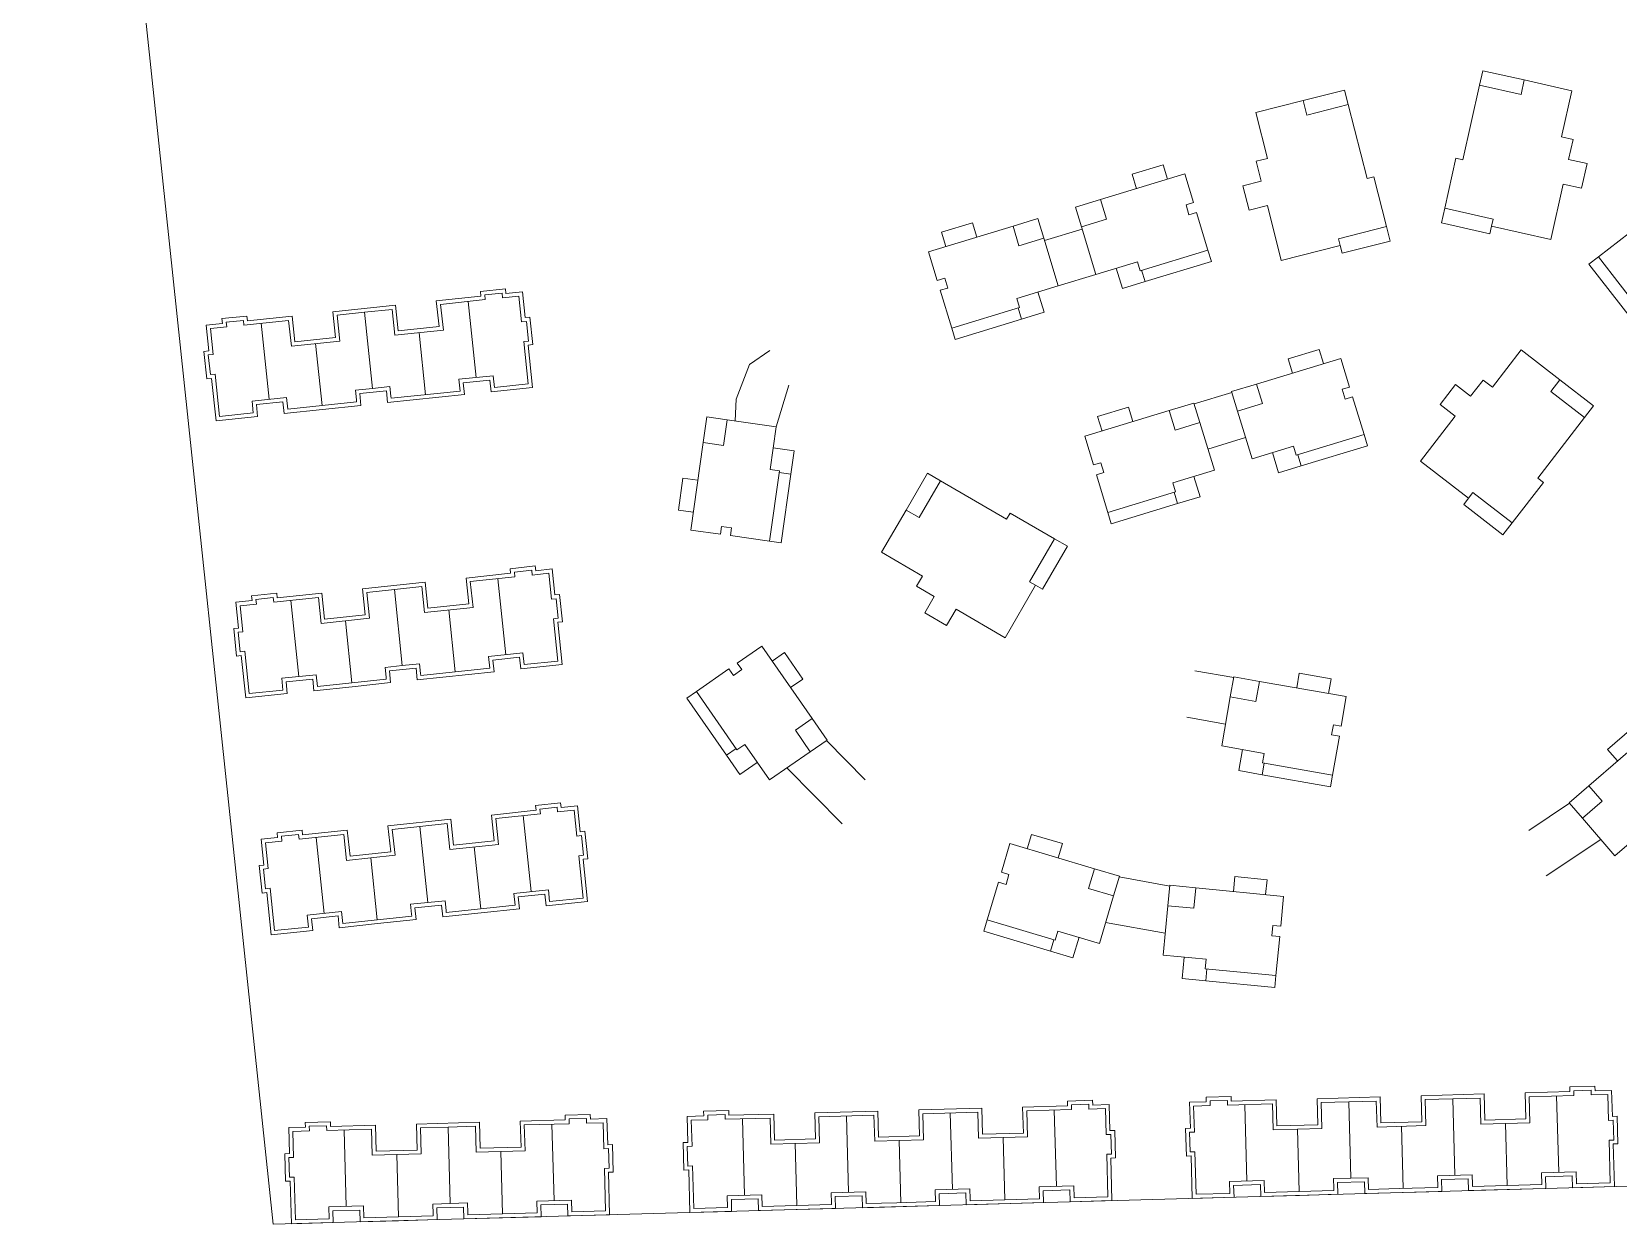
# Model space of a CAD drawing. Extents: x 195225 to 258225, y 4041 to 48538.
# Drawn here: x 204469 to 206483, y 7054 to 8567 of the extents above; entities that cross this region are included whole.
import ezdxf

# ---------------------------------------------------------------- set-up
doc = ezdxf.new("R2010")
doc.units = 0
doc.header["$LTSCALE"] = 1000
doc.header["$MEASUREMENT"] = 0
doc.layers.add('140', color=2, linetype='Continuous', lineweight=5)

msp = doc.modelspace()

# ---------------------------------------------------------------- linework, layer by layer
at = {"layer": '140', "color": 7}
for p, q in [((204468.8, 9947.7), (204775.4, 7053.5)), ((206306.8, 8498.8), (206310.9, 8517.3)), ((206310.9, 8517.3), (206363.6, 8505.5)), ((206359.5, 8487), (206363.6, 8505.5)), ((206363.6, 8505.5), (206424.1, 8491.9)), ((206135.4, 8492.7), (206083, 8479.4)), ((206140.1, 8474.3), (206135.4, 8492.7)), ((206285.6, 8404.1), (206306.8, 8498.8)), ((206306.8, 8498.8), (206359.5, 8487)), ((206424.1, 8491.9), (206411, 8433.4)), ((206083, 8479.4), (206023, 8464.2)), ((206023, 8464.2), (206037.7, 8406)), ((206087.7, 8461), (206083, 8479.4)), ((206140.1, 8474.3), (206087.7, 8461)), ((206164, 8380.3), (206140.1, 8474.3)), ((206411, 8433.4), (206425.6, 8430.1)), ((206425.6, 8430.1), (206419.9, 8404.8)), ((206037.7, 8406), (206023.2, 8402.3)), ((206023.2, 8402.3), (206029.6, 8377.1)), ((206262.6, 8342.7), (206276.8, 8406.1)), ((206276.8, 8406.1), (206285.6, 8404.1)), ((206419.9, 8404.8), (206443.4, 8399.5)), ((206443.4, 8399.5), (206436.4, 8368.3)), ((205932.7, 8386.3), (205825.6, 8353.7)), ((205866, 8385.8), (205905.2, 8397.7)), ((205871.5, 8367.6), (205866, 8385.8)), ((205905.2, 8397.7), (205910.7, 8379.6)), ((205943.8, 8349.9), (205932.7, 8386.3)), ((206172.7, 8382.5), (206164, 8380.3)), ((206188.7, 8319.5), (206172.7, 8382.5)), ((206029.6, 8377.1), (206006.3, 8371.2)), ((206006.3, 8371.2), (206014.2, 8340.2)), ((206412.9, 8373.5), (206397.2, 8303.3)), ((206436.4, 8368.3), (206412.9, 8373.5)), ((205825.6, 8353.7), (205794, 8344.1)), ((205794, 8344.1), (205801.6, 8319.2)), ((205825.6, 8353.7), (205833.1, 8328.8)), ((205934.2, 8347), (205943.8, 8349.9)), ((205938, 8334.5), (205934.2, 8347)), ((206014.2, 8340.2), (206037.5, 8346.1)), ((206037.5, 8346.1), (206055.2, 8276.3)), ((206262.6, 8342.7), (206258.4, 8324.1)), ((206324, 8328.9), (206262.6, 8342.7)), ((205607.4, 8287.4), (205714.6, 8320)), ((205663.1, 8324.2), (205623.9, 8312.3)), ((205668.7, 8306), (205663.1, 8324.2)), ((205714.6, 8320), (205746.2, 8329.6)), ((205714.6, 8320), (205722.1, 8295.1)), ((205746.2, 8329.6), (205753.7, 8304.7)), ((205833.1, 8328.8), (205801.6, 8319.2)), ((205801.6, 8319.2), (205819.9, 8258.9)), ((205947.6, 8337.5), (205938, 8334.5)), ((205962.1, 8289.6), (205947.6, 8337.5)), ((206127.6, 8304), (206188.7, 8319.5)), ((206188.7, 8319.5), (206193.4, 8301.1)), ((206258.4, 8324.1), (206319.9, 8310.3)), ((206319.9, 8310.3), (206322.1, 8320.1)), ((206322.1, 8320.1), (206324, 8328.9)), ((206397.2, 8303.3), (206322.1, 8320.1)), ((205623.9, 8312.3), (205629.4, 8294.1)), ((205722.1, 8295.1), (205753.7, 8304.7)), ((205753.7, 8304.7), (205772, 8244.4)), ((205754.6, 8301.8), (205802.4, 8316.4)), ((206129.8, 8295.3), (206127.6, 8304)), ((206193.4, 8301.1), (206132.3, 8285.6)), ((206457.7, 8281.1), (206497.3, 8311.7)), ((205618.5, 8251), (205607.4, 8287.4)), ((205876, 8263.4), (205962.1, 8289.6)), ((205966.5, 8275.3), (205962.1, 8289.6)), ((206055.2, 8276.3), (206129.8, 8295.3)), ((206132.3, 8285.6), (206129.8, 8295.3)), ((206445.8, 8272), (206457.7, 8281.1)), ((206512.7, 8209.9), (206457.7, 8281.1)), ((205772, 8244.4), (205819.9, 8258.9)), ((205819.9, 8258.9), (205872.5, 8274.9)), ((205845.7, 8266.8), (205853.6, 8241)), ((205872.5, 8274.9), (205876, 8263.4)), ((205882.3, 8249.7), (205877.9, 8264)), ((205882.3, 8249.7), (205966.5, 8275.3)), ((206499.6, 8202.3), (206445.8, 8272)), ((205038.5, 8237.2), (205070.3, 8240.6)), ((205070.3, 8240.6), (205070.9, 8234.6)), ((205628, 8254), (205618.5, 8251)), ((205622.2, 8238.6), (205631.8, 8241.5)), ((205636.8, 8190.8), (205622.2, 8238.6)), ((205631.8, 8241.5), (205628, 8254)), ((205772, 8244.4), (205719.4, 8228.4)), ((205853.6, 8241), (205882.3, 8249.7)), ((204851.2, 8211.5), (204930.7, 8219.8)), ((204930.7, 8219.8), (204934.2, 8187)), ((204982.4, 8225.3), (205039.1, 8231.3)), ((204985.9, 8192.5), (204982.4, 8225.3)), ((205044.6, 8226.8), (204987.9, 8220.8)), ((204987.9, 8220.8), (204991.4, 8188)), ((205032.9, 8128), (205022.7, 8224.5)), ((205039.1, 8231.3), (205038.5, 8237.2)), ((205065.9, 8235.1), (205044, 8232.8)), ((205044, 8232.8), (205044.6, 8226.8)), ((205066.5, 8229.1), (205065.9, 8235.1)), ((205087.4, 8231.3), (205066.5, 8229.1)), ((205070.9, 8234.6), (205091.8, 8236.8)), ((205090.8, 8198.5), (205087.4, 8231.3)), ((205091.8, 8236.8), (205095.3, 8204)), ((205719.4, 8228.4), (205722.9, 8216.9)), ((205746.2, 8236.6), (205754, 8210.7)), ((204710.3, 8202.7), (204742.1, 8206)), ((204710.9, 8196.7), (204710.3, 8202.7)), ((204715.8, 8198.2), (204737.7, 8200.5)), ((204716.4, 8192.3), (204715.8, 8198.2)), ((204737.7, 8200.5), (204738.3, 8194.6)), ((204738.3, 8194.6), (204795, 8200.5)), ((204742.1, 8206), (204742.8, 8200.1)), ((204742.8, 8200.1), (204799.5, 8206)), ((204795, 8200.5), (204798.5, 8167.7)), ((204799.5, 8206), (204802.9, 8173.2)), ((204854.6, 8178.6), (204851.2, 8211.5)), ((204856.7, 8207), (204891.5, 8210.7)), ((204860.1, 8174.2), (204856.7, 8207)), ((204926.3, 8214.3), (204891.5, 8210.7)), ((204901.6, 8114.2), (204891.5, 8210.7)), ((204901.6, 8114.2), (204891.5, 8210.7)), ((204901.6, 8114.2), (204891.5, 8210.7)), ((204901.6, 8114.2), (204891.5, 8210.7)), ((204929.7, 8181.5), (204926.3, 8214.3)), ((205096.8, 8199.1), (205090.8, 8198.5)), ((205095.3, 8204), (205101.3, 8204.6)), ((205099.4, 8174.3), (205096.8, 8199.1)), ((205101.3, 8204.6), (205104.9, 8169.8)), ((205722.9, 8216.9), (205636.8, 8190.8)), ((205725.3, 8202), (205641.1, 8176.4)), ((205725.3, 8202), (205721, 8216.4)), ((205754, 8210.7), (205725.3, 8202)), ((204690.1, 8194.5), (204710.9, 8196.7)), ((204693.5, 8161.7), (204690.1, 8194.5)), ((204695.6, 8190.1), (204716.4, 8192.3)), ((204699, 8157.2), (204695.6, 8190.1)), ((204770.4, 8100.4), (204760.2, 8196.9)), ((204802.9, 8173.2), (204854.6, 8178.6)), ((204991.4, 8188), (204929.7, 8181.5)), ((204934.2, 8187), (204985.9, 8192.5)), ((204960.6, 8184.8), (204968.8, 8106.2)), ((204960.6, 8184.8), (204968.8, 8106.2)), ((205641.1, 8176.4), (205636.8, 8190.8)), ((204687.5, 8161.1), (204693.5, 8161.7)), ((204691.2, 8126.2), (204687.5, 8161.1)), ((204693, 8156.6), (204699, 8157.2)), ((204798.5, 8167.7), (204860.1, 8174.2)), ((204829.3, 8171), (204837.6, 8092.4)), ((204829.3, 8171), (204837.6, 8092.4)), ((205093.5, 8173.6), (205099.4, 8174.3)), ((205099.1, 8119.9), (205093.5, 8173.6)), ((205104.9, 8169.8), (205099, 8169.2)), ((205099, 8169.2), (205104.6, 8115.5)), ((205405.9, 8162.4), (205380.1, 8144.4)), ((206064.1, 8151.8), (206103.3, 8163.7)), ((206103.3, 8163.7), (206108.9, 8145.6)), ((206359.9, 8163.1), (206323.2, 8115.6)), ((206408.9, 8125.2), (206359.9, 8163.1)), ((204695.7, 8131.7), (204693, 8156.6)), ((205380.1, 8144.4), (205363.2, 8100.7)), ((206130.9, 8152.2), (206023.7, 8119.7)), ((206069.6, 8133.6), (206064.1, 8151.8)), ((206141.9, 8115.9), (206130.9, 8152.2)), ((204697.2, 8126.9), (204691.2, 8126.2)), ((204701.6, 8132.4), (204695.7, 8131.7)), ((204702.8, 8073.2), (204697.2, 8126.9)), ((204707.3, 8078.7), (204701.6, 8132.4)), ((205011, 8125.7), (205054.8, 8130.3)), ((205012.6, 8110.8), (205011, 8125.7)), ((205050.3, 8124.8), (205016.5, 8121.3)), ((205016.5, 8121.3), (205018.1, 8106.4)), ((205051.9, 8109.9), (205050.3, 8124.8)), ((205054.8, 8130.3), (205056.4, 8115.4)), ((205056.4, 8115.4), (205099.1, 8119.9)), ((205430.2, 8118.2), (205413.9, 8065.6)), ((206023.7, 8119.7), (205992.1, 8110.1)), ((206023.7, 8119.7), (206031.3, 8094.8)), ((206276.4, 8118.9), (206256.9, 8093.6)), ((206295.4, 8104.2), (206276.4, 8118.9)), ((206311.3, 8124.8), (206295.4, 8104.2)), ((206323.2, 8115.6), (206311.3, 8124.8)), ((206397.3, 8110.2), (206408.9, 8125.2)), ((206451.7, 8092.2), (206408.9, 8125.2)), ((204792.2, 8102.7), (204748.5, 8098.1)), ((204748.5, 8098.1), (204750, 8083.2)), ((204787.8, 8097.2), (204754, 8093.6)), ((204789.4, 8082.3), (204787.8, 8097.2)), ((204793.8, 8087.8), (204792.2, 8102.7)), ((204881.3, 8097), (204793.8, 8087.8)), ((204901.6, 8114.2), (204879.7, 8111.9)), ((204879.7, 8111.9), (204881.1, 8099.5)), ((204881.1, 8099.5), (204881.3, 8097)), ((204919.1, 8111), (204885.2, 8107.5)), ((204885.2, 8107.5), (204886.8, 8092.5)), ((204901.6, 8114.2), (204923.5, 8116.5)), ((204920.6, 8096.1), (204919.1, 8111)), ((205018.1, 8106.4), (204920.6, 8096.1)), ((204923.5, 8116.5), (204924.8, 8104.1)), ((204924.8, 8104.1), (204925.1, 8101.6)), ((204925.1, 8101.6), (205012.6, 8110.8)), ((205104.6, 8115.5), (205051.9, 8109.9)), ((205363.2, 8100.7), (205362, 8072.9)), ((205992.4, 8109.1), (205944.6, 8094.6)), ((205992.1, 8110.1), (205999.7, 8085.2)), ((206132.3, 8113), (206141.9, 8115.9)), ((206136.1, 8100.5), (206132.3, 8113)), ((206145.7, 8103.4), (206136.1, 8100.5)), ((206160.2, 8055.6), (206145.7, 8103.4)), ((206440.1, 8077.2), (206397.3, 8110.2)), ((204755.5, 8078.7), (204702.8, 8073.2)), ((204750, 8083.2), (204707.3, 8078.7)), ((204754, 8093.6), (204755.5, 8078.7)), ((204838.1, 8087.4), (204789.4, 8082.3)), ((204886.8, 8092.5), (204838.1, 8087.4)), ((205321.2, 8045.3), (205325.8, 8078)), ((205325.8, 8078), (205351.5, 8074.3)), ((205805.6, 8053.4), (205912.7, 8086)), ((205861.3, 8090.2), (205822, 8078.3)), ((205822, 8078.3), (205827.6, 8060.1)), ((205866.8, 8072), (205861.3, 8090.2)), ((205912.7, 8086), (205944.3, 8095.6)), ((205912.7, 8086), (205920.3, 8061.1)), ((205944.3, 8095.6), (205951.9, 8070.7)), ((206031.3, 8094.8), (205999.7, 8085.2)), ((205999.7, 8085.2), (206018, 8024.9)), ((206275.9, 8078.9), (206231.9, 8021.9)), ((206256.9, 8093.6), (206275.9, 8078.9)), ((206380.8, 8000.4), (206440.1, 8077.2)), ((206440.1, 8077.2), (206451.7, 8092.2)), ((205346.9, 8041.7), (205351.5, 8074.3)), ((205351.5, 8074.3), (205413.9, 8065.6)), ((205413.9, 8065.6), (205406.2, 8011.1)), ((205920.3, 8061.1), (205951.9, 8070.7)), ((205951.9, 8070.7), (205970.2, 8010.4)), ((205305.5, 7934.4), (205321.2, 8045.3)), ((205321.2, 8045.3), (205346.9, 8041.7)), ((205410.1, 8038.8), (205436.9, 8035)), ((205816.6, 8017), (205805.6, 8053.4)), ((206009.9, 8051.7), (205962, 8037.2)), ((206018, 8024.9), (206070.6, 8040.9)), ((206070.6, 8040.9), (206074.1, 8029.4)), ((206074.1, 8029.4), (206160.2, 8055.6)), ((206080.4, 8015.7), (206164.6, 8041.3)), ((206164.6, 8041.3), (206160.2, 8055.6)), ((205436.9, 8035), (205432.7, 8005.3)), ((205826.2, 8019.9), (205816.6, 8017)), ((205830, 8007.5), (205826.2, 8019.9)), ((206043.8, 8032.8), (206051.7, 8007)), ((206080.4, 8015.7), (206076, 8030)), ((206231.9, 8021.9), (206292.8, 7974.8)), ((205295.6, 8000.4), (205289.9, 7959.8)), ((205314.5, 7997.8), (205295.6, 8000.4)), ((205418.1, 8009.4), (205405.5, 7920.3)), ((205406.2, 8011.1), (205418.1, 8009.4)), ((205432.7, 8005.3), (205417.8, 8007.4)), ((205432.7, 8005.3), (205420.4, 7918.2)), ((205606.1, 8006.5), (205579, 7959.8)), ((205622.5, 7996.9), (205595.4, 7950.2)), ((205622.5, 7996.9), (205606.1, 8006.5)), ((205706.4, 7948.2), (205622.5, 7996.9)), ((205820.4, 8004.6), (205830, 8007.5)), ((205834.9, 7956.8), (205820.4, 8004.6)), ((205970.2, 8010.4), (205917.5, 7994.4)), ((205944.3, 8002.5), (205952.2, 7976.7)), ((206051.7, 8007), (206080.4, 8015.7)), ((206387.9, 7994.9), (206380.8, 8000.4)), ((205921, 7982.9), (205834.9, 7956.8)), ((205917.5, 7994.4), (205921, 7982.9)), ((205923.5, 7968), (205919.1, 7982.3)), ((205952.2, 7976.7), (205923.5, 7968)), ((206292.8, 7974.8), (206298.3, 7982)), ((206298.3, 7982), (206348.2, 7943.5)), ((206348.2, 7943.5), (206387.9, 7994.9)), ((205289.9, 7959.8), (205308.7, 7957.2)), ((205579, 7959.8), (205547.8, 7906.2)), ((205595.4, 7950.2), (205579, 7959.8)), ((205710.9, 7956), (205706.4, 7948.2)), ((205767.1, 7923.4), (205710.9, 7956)), ((205839.3, 7942.4), (205834.9, 7956.8)), ((205923.5, 7968), (205839.3, 7942.4)), ((206286.7, 7966.9), (206292.8, 7974.8)), ((206336.5, 7928.4), (206286.7, 7966.9)), ((205344.5, 7939), (205343.1, 7929.1)), ((205357.4, 7937.2), (205344.5, 7939)), ((205356, 7927.3), (205357.4, 7937.2)), ((206348.2, 7943.5), (206336.5, 7928.4)), ((205343.1, 7929.1), (205305.5, 7934.4)), ((205405.5, 7920.3), (205356, 7927.3)), ((205420.4, 7918.2), (205405.5, 7920.3)), ((205735.5, 7868.9), (205767.1, 7923.4)), ((205767.1, 7923.4), (205783.6, 7913.9)), ((205547.8, 7906.2), (205599.7, 7876)), ((205783.6, 7913.9), (205751.9, 7859.4)), ((205020.2, 7873.5), (205076.8, 7879.5)), ((205076.2, 7885.4), (205108, 7888.8)), ((205076.8, 7879.5), (205076.2, 7885.4)), ((205103.6, 7883.3), (205081.7, 7881)), ((205081.7, 7881), (205082.3, 7875)), ((205104.2, 7877.3), (205103.6, 7883.3)), ((205125.1, 7879.5), (205104.2, 7877.3)), ((205108, 7888.8), (205108.7, 7882.8)), ((205108.7, 7882.8), (205129.5, 7885)), ((205128.6, 7846.7), (205125.1, 7879.5)), ((205129.5, 7885), (205133, 7852.2)), ((205599.7, 7876), (205592.2, 7863.1)), ((204888.9, 7859.7), (204968.4, 7868.1)), ((204892.3, 7826.9), (204888.9, 7859.7)), ((204894.4, 7855.2), (204929.2, 7858.9)), ((204897.8, 7822.4), (204894.4, 7855.2)), ((204964, 7862.6), (204929.2, 7858.9)), ((204939.3, 7762.4), (204929.2, 7858.9)), ((204939.3, 7762.4), (204929.2, 7858.9)), ((204939.3, 7762.4), (204929.2, 7858.9)), ((204939.3, 7762.4), (204929.2, 7858.9)), ((204967.4, 7829.7), (204964, 7862.6)), ((204968.4, 7868.1), (204971.9, 7835.2)), ((205023.6, 7840.7), (205020.2, 7873.5)), ((205082.3, 7875), (205025.6, 7869)), ((205025.6, 7869), (205029.1, 7836.2)), ((205070.6, 7776.2), (205060.5, 7872.7)), ((205592.2, 7863.1), (205614.7, 7850)), ((205704.6, 7797.8), (205743.3, 7864.4)), ((205743.3, 7864.4), (205735.5, 7868.9)), ((205751.9, 7859.4), (205743.3, 7864.4)), ((204727.8, 7842.7), (204748.7, 7844.9)), ((204731.2, 7809.9), (204727.8, 7842.7)), ((204733.3, 7838.3), (204754.1, 7840.5)), ((204736.7, 7805.4), (204733.3, 7838.3)), ((204748, 7850.9), (204779.8, 7854.2)), ((204748.7, 7844.9), (204748, 7850.9)), ((204753.5, 7846.4), (204775.4, 7848.7)), ((204754.1, 7840.5), (204753.5, 7846.4)), ((204775.4, 7848.7), (204776, 7842.8)), ((204776, 7842.8), (204832.7, 7848.7)), ((204779.8, 7854.2), (204780.5, 7848.3)), ((204780.5, 7848.3), (204837.2, 7854.2)), ((204808.1, 7748.6), (204797.9, 7845.1)), ((204832.7, 7848.7), (204836.2, 7815.9)), ((204837.2, 7854.2), (204840.6, 7821.4)), ((205029.1, 7836.2), (204967.4, 7829.7)), ((204971.9, 7835.2), (205023.6, 7840.7)), ((205134.5, 7847.3), (205128.6, 7846.7)), ((205133, 7852.2), (205139, 7852.8)), ((205137.1, 7822.5), (205134.5, 7847.3)), ((205139, 7852.8), (205142.6, 7818)), ((205614.7, 7850), (205602.6, 7829.3)), ((204836.2, 7815.9), (204897.8, 7822.4)), ((204840.6, 7821.4), (204892.3, 7826.9)), ((204867, 7819.2), (204875.3, 7740.6)), ((204867, 7819.2), (204875.3, 7740.6)), ((204998.3, 7833), (205006.5, 7754.4)), ((204998.3, 7833), (205006.5, 7754.4)), ((205131.2, 7821.8), (205137.1, 7822.5)), ((205136.8, 7768.1), (205131.2, 7821.8)), ((205142.6, 7818), (205136.7, 7817.4)), ((205136.7, 7817.4), (205142.3, 7763.7)), ((205602.6, 7829.3), (205630.3, 7813.2)), ((205630.3, 7813.2), (205642.4, 7833.9)), ((205642.4, 7833.9), (205704.6, 7797.8)), ((204725.3, 7809.3), (204731.2, 7809.9)), ((204728.9, 7774.5), (204725.3, 7809.3)), ((204730.8, 7804.8), (204736.7, 7805.4)), ((204733.4, 7779.9), (204730.8, 7804.8)), ((204734.9, 7775.1), (204728.9, 7774.5)), ((204739.3, 7780.6), (204733.4, 7779.9)), ((204740.5, 7721.4), (204734.9, 7775.1)), ((204745, 7726.9), (204739.3, 7780.6)), ((205048.7, 7773.9), (205092.5, 7778.6)), ((205092.5, 7778.6), (205094.1, 7763.6)), ((205364.6, 7765.5), (205395.9, 7787.1)), ((205395.9, 7787.1), (205459.7, 7695.1)), ((205424.6, 7779), (205409, 7768.2)), ((205447.9, 7745.3), (205424.6, 7779)), ((204939.3, 7762.4), (204917.5, 7760.1)), ((204917.5, 7760.1), (204918.8, 7747.7)), ((204956.8, 7759.2), (204923, 7755.7)), ((204923, 7755.7), (204924.5, 7740.8)), ((204939.3, 7762.4), (204961.2, 7764.7)), ((204958.3, 7744.3), (204956.8, 7759.2)), ((205055.8, 7754.6), (204958.3, 7744.3)), ((204961.2, 7764.7), (204962.5, 7752.3)), ((204962.8, 7749.8), (205050.3, 7759)), ((205050.3, 7759), (205048.7, 7773.9)), ((205088, 7773.1), (205054.2, 7769.5)), ((205054.2, 7769.5), (205055.8, 7754.6)), ((205089.6, 7758.1), (205088, 7773.1)), ((205142.3, 7763.7), (205089.6, 7758.1)), ((205094.1, 7763.6), (205136.8, 7768.1)), ((205312.9, 7729.6), (205354, 7758.1)), ((205354, 7758.1), (205359.7, 7749.9)), ((205359.7, 7749.9), (205370.3, 7757.3)), ((205370.3, 7757.3), (205364.6, 7765.5)), ((205994.8, 7747.2), (205945.5, 7755.9)), ((204829.9, 7750.9), (204786.2, 7746.3)), ((204786.2, 7746.3), (204787.8, 7731.4)), ((204825.5, 7745.4), (204791.7, 7741.8)), ((204791.7, 7741.8), (204793.3, 7726.9)), ((204827.1, 7730.5), (204825.5, 7745.4)), ((204875.8, 7735.6), (204827.1, 7730.5)), ((204831.5, 7736), (204829.9, 7750.9)), ((204919, 7745.2), (204831.5, 7736)), ((204924.5, 7740.8), (204875.8, 7735.6)), ((204918.8, 7747.7), (204919, 7745.2)), ((204962.5, 7752.3), (204962.8, 7749.8)), ((205432.3, 7734.5), (205447.9, 7745.3)), ((205994.9, 7748.2), (205990.4, 7722.6)), ((206027.4, 7742.4), (205994.9, 7748.2)), ((206027.4, 7742.4), (206022.9, 7716.8)), ((206137.7, 7723), (206027.4, 7742.4)), ((206074.7, 7734.1), (206078, 7752.8)), ((206078, 7752.8), (206118.4, 7745.7)), ((206118.4, 7745.7), (206115.1, 7727)), ((204793.3, 7726.9), (204740.5, 7721.4)), ((204787.8, 7731.4), (204745, 7726.9)), ((205300.5, 7721.1), (205312.9, 7729.6)), ((205350.7, 7648.7), (205300.5, 7721.1)), ((205364.1, 7655.6), (205312.9, 7729.6)), ((205990.4, 7722.6), (205979.5, 7660.5)), ((206022.9, 7716.8), (205990.4, 7722.6)), ((206131.1, 7685.5), (206137.7, 7723)), ((205459.7, 7695.1), (205438.3, 7680.3)), ((205459.7, 7695.1), (205478.5, 7667.9)), ((205984.3, 7688.1), (205935.1, 7696.8)), ((205438.3, 7680.3), (205457.1, 7653.1)), ((206119, 7674.5), (206121.3, 7687.3)), ((206128.9, 7672.7), (206119, 7674.5)), ((206121.3, 7687.3), (206131.1, 7685.5)), ((206530.2, 7683.2), (206445.5, 7610)), ((206469.4, 7655.8), (206500.4, 7682.6)), ((205350.7, 7648.7), (205363, 7657.3)), ((205374, 7662.5), (205364.1, 7655.6)), ((205405.3, 7617.3), (205374, 7662.5)), ((205478.5, 7667.9), (205457.1, 7653.1)), ((205477.6, 7667.4), (205526.7, 7617.3)), ((205979.5, 7660.5), (206033.6, 7651)), ((206006.1, 7655.8), (206001.4, 7629.2)), ((206120.2, 7623.5), (206128.9, 7672.7)), ((206481.8, 7641.4), (206469.4, 7655.8)), ((205367.7, 7624.1), (205350.7, 7648.7)), ((205389.9, 7639.5), (205367.7, 7624.1)), ((205457.1, 7653.1), (205405.3, 7617.3)), ((206030.9, 7624), (206033.5, 7638.8)), ((206033.6, 7651), (206031.5, 7639.2)), ((206031.5, 7639.2), (206120.2, 7623.5)), ((205427.6, 7632.7), (205497.5, 7561.5)), ((206001.4, 7629.2), (206030.9, 7624)), ((206030.9, 7624), (206117.6, 7608.7)), ((206117.6, 7608.7), (206120.2, 7623.5)), ((206445.5, 7610), (206420.5, 7588.4)), ((206445.5, 7610), (206462.5, 7590.3)), ((205052.4, 7572.8), (205109.1, 7578.8)), ((205114.6, 7574.4), (205057.9, 7568.4)), ((205108.4, 7584.8), (205140.3, 7588.1)), ((205109.1, 7578.8), (205108.4, 7584.8)), ((205135.8, 7582.6), (205113.9, 7580.3)), ((205113.9, 7580.3), (205114.6, 7574.4)), ((205136.4, 7576.7), (205135.8, 7582.6)), ((205157.3, 7578.9), (205136.4, 7576.7)), ((205140.3, 7588.1), (205140.9, 7582.2)), ((205140.9, 7582.2), (205161.8, 7584.4)), ((205160.8, 7546), (205157.3, 7578.9)), ((205161.8, 7584.4), (205165.2, 7551.5)), ((206369.4, 7553.2), (206421.1, 7587.7)), ((206420.5, 7588.4), (206437.5, 7568.8)), ((206462.5, 7590.3), (206437.5, 7568.8)), ((204780.3, 7550.2), (204812.1, 7553.6)), ((204812.1, 7553.6), (204812.7, 7547.6)), ((204812.7, 7547.6), (204869.4, 7553.6)), ((204869.4, 7553.6), (204872.9, 7520.7)), ((204921.1, 7559), (205000.7, 7567.4)), ((204924.6, 7526.2), (204921.1, 7559)), ((204926.6, 7554.6), (204961.4, 7558.2)), ((204930.1, 7521.7), (204926.6, 7554.6)), ((204996.2, 7561.9), (204961.4, 7558.2)), ((204971.6, 7461.8), (204961.4, 7558.2)), ((204971.6, 7461.8), (204961.4, 7558.2)), ((204971.6, 7461.8), (204961.4, 7558.2)), ((204971.6, 7461.8), (204961.4, 7558.2)), ((204999.7, 7529.1), (204996.2, 7561.9)), ((205000.7, 7567.4), (205004.1, 7534.6)), ((205055.8, 7540), (205052.4, 7572.8)), ((205057.9, 7568.4), (205061.3, 7535.6)), ((205102.8, 7475.6), (205092.7, 7572)), ((206437.5, 7568.8), (206478.7, 7521.1)), ((206478.7, 7521.1), (206520.3, 7557)), ((204760, 7542), (204780.9, 7544.2)), ((204763.5, 7509.2), (204760, 7542)), ((204765.5, 7537.6), (204786.4, 7539.8)), ((204769, 7504.8), (204765.5, 7537.6)), ((204780.9, 7544.2), (204780.3, 7550.2)), ((204785.8, 7545.8), (204807.6, 7548.1)), ((204786.4, 7539.8), (204785.8, 7545.8)), ((204807.6, 7548.1), (204808.3, 7542.1)), ((204808.3, 7542.1), (204864.9, 7548.1)), ((204840.3, 7447.9), (204830.1, 7544.4)), ((204864.9, 7548.1), (204868.4, 7515.2)), ((205061.3, 7535.6), (204999.7, 7529.1)), ((205004.1, 7534.6), (205055.8, 7540)), ((205166.8, 7546.7), (205160.8, 7546)), ((205165.2, 7551.5), (205171.2, 7552.2)), ((205169.4, 7521.8), (205166.8, 7546.7)), ((205171.2, 7552.2), (205174.9, 7517.4)), ((205699.8, 7500.1), (205710.6, 7536.5)), ((205710.6, 7536.5), (205818, 7504.6)), ((205738.1, 7548.1), (205732.7, 7529.9)), ((205777.4, 7536.5), (205738.1, 7548.1)), ((205772, 7518.3), (205777.4, 7536.5)), ((206391.3, 7495.7), (206460.7, 7541.9)), ((204868.4, 7515.2), (204930.1, 7521.7)), ((204872.9, 7520.7), (204924.6, 7526.2)), ((204899.2, 7518.5), (204907.5, 7439.9)), ((204899.2, 7518.5), (204907.5, 7439.9)), ((205030.5, 7532.3), (205038.8, 7453.8)), ((205030.5, 7532.3), (205038.8, 7453.8)), ((205163.4, 7521.2), (205169.4, 7521.8)), ((205169.1, 7467.5), (205163.4, 7521.2)), ((205174.9, 7517.4), (205168.9, 7516.7)), ((205168.9, 7516.7), (205174.6, 7463)), ((204757.5, 7508.6), (204763.5, 7509.2)), ((204761.2, 7473.8), (204757.5, 7508.6)), ((204763, 7504.1), (204769, 7504.8)), ((204765.6, 7479.3), (204763, 7504.1)), ((205709.4, 7497.2), (205699.8, 7500.1)), ((205705.7, 7484.7), (205709.4, 7497.2)), ((205818, 7504.6), (205810.6, 7479.7)), ((205818, 7504.6), (205849.6, 7495.2)), ((205849.6, 7495.2), (205842.2, 7470.3)), ((205849.4, 7494.2), (205913.7, 7482.6)), ((205994.4, 7475.7), (205996.3, 7494.7)), ((205996.3, 7494.7), (206037.1, 7490.7)), ((204767.1, 7474.4), (204761.2, 7473.8)), ((204771.6, 7479.9), (204765.6, 7479.3)), ((204772.8, 7420.7), (204767.1, 7474.4)), ((204777.2, 7426.2), (204771.6, 7479.9)), ((205081, 7473.3), (205124.7, 7477.9)), ((205082.5, 7458.4), (205081, 7473.3)), ((205124.7, 7477.9), (205126.3, 7463)), ((205681.9, 7439.7), (205696.1, 7487.6)), ((205696.1, 7487.6), (205705.7, 7484.7)), ((205810.6, 7479.7), (205842.2, 7470.3)), ((205913.8, 7483.6), (205911.3, 7457.7)), ((205946.6, 7480.4), (205913.8, 7483.6)), ((205946.6, 7480.4), (205944.1, 7454.5)), ((206058.1, 7469.5), (205946.6, 7480.4)), ((206037.1, 7490.7), (206035.2, 7471.8)), ((204971.6, 7461.8), (204949.7, 7459.5)), ((204949.7, 7459.5), (204951, 7447)), ((204989, 7458.6), (204955.2, 7455)), ((204955.2, 7455), (204956.8, 7440.1)), ((204971.6, 7461.8), (204993.5, 7464.1)), ((204990.6, 7443.6), (204989, 7458.6)), ((205088, 7453.9), (204990.6, 7443.6)), ((204993.5, 7464.1), (204994.8, 7451.6)), ((204995, 7449.1), (205082.5, 7458.4)), ((205120.3, 7472.4), (205086.5, 7468.8)), ((205086.5, 7468.8), (205088, 7453.9)), ((205121.8, 7457.5), (205120.3, 7472.4)), ((205174.6, 7463), (205121.8, 7457.5)), ((205126.3, 7463), (205169.1, 7467.5)), ((205842.2, 7470.3), (205824.3, 7409.9)), ((205911.3, 7457.7), (205905.1, 7395)), ((205944.1, 7454.5), (205911.3, 7457.7)), ((206054.4, 7431.7), (206058.1, 7469.5)), ((204862.2, 7450.2), (204818.4, 7445.6)), ((204818.4, 7445.6), (204820, 7430.7)), ((204857.7, 7444.7), (204823.9, 7441.2)), ((204823.9, 7441.2), (204825.5, 7426.3)), ((204859.3, 7429.8), (204857.7, 7444.7)), ((204908, 7435), (204859.3, 7429.8)), ((204863.7, 7435.3), (204862.2, 7450.2)), ((204951.3, 7444.5), (204863.7, 7435.3)), ((204956.8, 7440.1), (204908, 7435)), ((204951, 7447), (204951.3, 7444.5)), ((204994.8, 7451.6), (204995, 7449.1)), ((205677.6, 7425.3), (205681.9, 7439.7)), ((205768.2, 7414), (205681.9, 7439.7)), ((205832.2, 7436.4), (205907.8, 7422.7)), ((206043.2, 7419.7), (206044.5, 7432.7)), ((206044.5, 7432.7), (206054.4, 7431.7)), ((204825.5, 7426.3), (204772.8, 7420.7)), ((204820, 7430.7), (204777.2, 7426.2)), ((205762, 7400.2), (205677.6, 7425.3)), ((205762, 7400.2), (205766.2, 7414.6)), ((205771.6, 7425.5), (205768.2, 7414)), ((205824.3, 7409.9), (205771.6, 7425.5)), ((205798.4, 7417.6), (205790.7, 7391.7)), ((206053.2, 7418.8), (206043.2, 7419.7)), ((206048.3, 7369), (206053.2, 7418.8)), ((205790.7, 7391.7), (205762, 7400.2)), ((205905.1, 7395), (205959.9, 7389.7)), ((205932, 7392.4), (205929.4, 7365.5)), ((205959.9, 7389.7), (205958.7, 7377.8)), ((205958.7, 7377.8), (206048.3, 7369)), ((205959.2, 7362.6), (205960.7, 7377.6)), ((205929.4, 7365.5), (205959.2, 7362.6)), ((205959.2, 7362.6), (206046.8, 7354.1)), ((206046.8, 7354.1), (206048.3, 7369)), ((205783.6, 7209.9), (205815.6, 7210.8)), ((205815.6, 7210.8), (205815.8, 7204.8)), ((205959.6, 7214.9), (205991.6, 7215.8)), ((205959.7, 7208.9), (205959.6, 7214.9)), ((205964.7, 7210), (205986.7, 7210.6)), ((205986.7, 7210.6), (205986.9, 7204.6)), ((205991.6, 7215.8), (205991.7, 7209.8)), ((205991.7, 7209.8), (206048.7, 7211.4)), ((206048.7, 7211.4), (206049.6, 7178.4)), ((206100.7, 7212.8), (206180.7, 7215.1)), ((206101.6, 7179.8), (206100.7, 7212.8)), ((206180.7, 7215.1), (206181.6, 7182.1)), ((206232.6, 7216.5), (206312.6, 7218.8)), ((206233.6, 7183.5), (206232.6, 7216.5)), ((206237.8, 7211.7), (206307.7, 7213.6)), ((206238.7, 7178.7), (206237.8, 7211.7)), ((206275.5, 7115.7), (206272.8, 7212.7)), ((206275.5, 7115.7), (206272.8, 7212.7)), ((206275.5, 7115.7), (206272.8, 7212.7)), ((206275.5, 7115.7), (206272.8, 7212.7)), ((206307.7, 7213.6), (206308.7, 7180.7)), ((206312.6, 7218.8), (206313.5, 7185.8)), ((206364.6, 7220.2), (206421.6, 7221.8)), ((206365.5, 7187.3), (206364.6, 7220.2)), ((206369.7, 7215.4), (206426.7, 7217)), ((206370.6, 7182.4), (206369.7, 7215.4)), ((206407.4, 7119.4), (206404.7, 7216.4)), ((206421.4, 7227.8), (206453.4, 7228.7)), ((206421.6, 7221.8), (206421.4, 7227.8)), ((206426.5, 7223), (206448.5, 7223.6)), ((206426.7, 7217), (206426.5, 7223)), ((206448.5, 7223.6), (206448.7, 7217.6)), ((206448.7, 7217.6), (206469.7, 7218.2)), ((206453.4, 7228.7), (206453.5, 7222.7)), ((206453.5, 7222.7), (206474.5, 7223.3)), ((206469.7, 7218.2), (206470.6, 7185.2)), ((206474.5, 7223.3), (206475.5, 7190.3)), ((205145.9, 7192), (205177.9, 7192.9)), ((205146.1, 7186), (205145.9, 7192)), ((205177.9, 7192.9), (205178, 7186.9)), ((205301, 7190.3), (205322, 7190.9)), ((205321.8, 7196.9), (205353.8, 7197.8)), ((205322, 7190.9), (205321.8, 7196.9)), ((205327, 7192.1), (205349, 7192.7)), ((205327.1, 7186.1), (205327, 7192.1)), ((205349, 7192.7), (205349.1, 7186.7)), ((205353.8, 7197.8), (205354, 7191.8)), ((205354, 7191.8), (205411, 7193.4)), ((205411, 7193.4), (205411.9, 7160.4)), ((205462.9, 7194.9), (205542.9, 7197.1)), ((205463.9, 7161.9), (205462.9, 7194.9)), ((205468.1, 7190), (205538, 7192)), ((205505.8, 7094.1), (205503.1, 7191)), ((205505.8, 7094.1), (205503.1, 7191)), ((205538, 7192), (205539, 7159)), ((205542.9, 7197.1), (205543.8, 7164.2)), ((205594.9, 7198.6), (205674.9, 7200.9)), ((205595.8, 7165.6), (205594.9, 7198.6)), ((205600, 7193.7), (205670, 7195.7)), ((205600.9, 7160.8), (205600, 7193.7)), ((205637.7, 7097.8), (205635, 7194.7)), ((205637.7, 7097.8), (205635, 7194.7)), ((205637.7, 7097.8), (205635, 7194.7)), ((205637.7, 7097.8), (205635, 7194.7)), ((205670, 7195.7), (205670.9, 7162.7)), ((205674.9, 7200.9), (205675.8, 7167.9)), ((205726.8, 7202.3), (205783.8, 7203.9)), ((205727.8, 7169.3), (205726.8, 7202.3)), ((205732, 7197.5), (205788.9, 7199.1)), ((205732.9, 7164.5), (205732, 7197.5)), ((205769.7, 7101.5), (205767, 7198.4)), ((205783.8, 7203.9), (205783.6, 7209.9)), ((205788.8, 7205.1), (205810.8, 7205.7)), ((205788.9, 7199.1), (205788.8, 7205.1)), ((205810.8, 7205.7), (205810.9, 7199.7)), ((205810.9, 7199.7), (205831.9, 7200.3)), ((205815.8, 7204.8), (205836.8, 7205.4)), ((205831.9, 7200.3), (205832.9, 7167.3)), ((205836.8, 7205.4), (205837.7, 7172.4)), ((205938.7, 7208.3), (205959.7, 7208.9)), ((205939.7, 7175.3), (205938.7, 7208.3)), ((205943.9, 7203.4), (205964.9, 7204)), ((205944.8, 7170.4), (205943.9, 7203.4)), ((205964.9, 7204), (205964.7, 7210)), ((205986.9, 7204.6), (206043.8, 7206.2)), ((206011.6, 7108.3), (206008.9, 7205.2)), ((206043.8, 7206.2), (206044.8, 7173.2)), ((206105.8, 7208), (206175.8, 7209.9)), ((206106.7, 7175), (206105.8, 7208)), ((206143.5, 7112), (206140.8, 7208.9)), ((206143.5, 7112), (206140.8, 7208.9)), ((206175.8, 7209.9), (206176.7, 7176.9)), ((206475.5, 7190.3), (206481.5, 7190.5)), ((206481.5, 7190.5), (206482.4, 7155.5)), ((204795.2, 7176.1), (204816.2, 7176.7)), ((204796.1, 7143.1), (204795.2, 7176.1)), ((204800.3, 7171.3), (204821.3, 7171.9)), ((204801.3, 7138.3), (204800.3, 7171.3)), ((204816, 7182.7), (204848, 7183.6)), ((204816.2, 7176.7), (204816, 7182.7)), ((204821.2, 7177.8), (204843.2, 7178.5)), ((204821.3, 7171.9), (204821.2, 7177.8)), ((204843.2, 7178.5), (204843.3, 7172.5)), ((204843.3, 7172.5), (204900.3, 7174.1)), ((204848, 7183.6), (204848.2, 7177.6)), ((204848.2, 7177.6), (204905.2, 7179.2)), ((204868, 7076.1), (204865.3, 7173.1)), ((204900.3, 7174.1), (204901.2, 7141.1)), ((204905.2, 7179.2), (204906.1, 7146.2)), ((204957.1, 7180.7), (205037.1, 7182.9)), ((204958.1, 7147.7), (204957.1, 7180.7)), ((204962.3, 7175.8), (204997.3, 7176.8)), ((204963.2, 7142.8), (204962.3, 7175.8)), ((205032.2, 7177.8), (204997.3, 7176.8)), ((205000, 7079.8), (204997.3, 7176.8)), ((205000, 7079.8), (204997.3, 7176.8)), ((205000, 7079.8), (204997.3, 7176.8)), ((205000, 7079.8), (204997.3, 7176.8)), ((205033.2, 7144.8), (205032.2, 7177.8)), ((205037.1, 7182.9), (205038, 7149.9)), ((205089.1, 7184.4), (205146.1, 7186)), ((205090, 7151.4), (205089.1, 7184.4)), ((205151.2, 7181.1), (205094.2, 7179.5)), ((205094.2, 7179.5), (205095.1, 7146.5)), ((205131.9, 7083.5), (205129.2, 7180.5)), ((205173, 7187.7), (205151, 7187.1)), ((205151, 7187.1), (205151.2, 7181.1)), ((205173.2, 7181.7), (205173, 7187.7)), ((205194.2, 7182.3), (205173.2, 7181.7)), ((205178, 7186.9), (205199, 7187.5)), ((205195.1, 7149.3), (205194.2, 7182.3)), ((205199, 7187.5), (205200, 7154.5)), ((205301.9, 7157.4), (205301, 7190.3)), ((205306.1, 7185.5), (205327.1, 7186.1)), ((205307.1, 7152.5), (205306.1, 7185.5)), ((205349.1, 7186.7), (205406.1, 7188.3)), ((205373.8, 7090.3), (205371.1, 7187.3)), ((205406.1, 7188.3), (205407, 7155.3)), ((205469, 7157), (205468.1, 7190)), ((205837.7, 7172.4), (205843.7, 7172.6)), ((205843.7, 7172.6), (205844.7, 7137.6)), ((205933.7, 7175.1), (205939.7, 7175.3)), ((205934.7, 7140.1), (205933.7, 7175.1)), ((205938.8, 7170.3), (205944.8, 7170.4)), ((206044.8, 7173.2), (206106.7, 7175)), ((206049.6, 7178.4), (206101.6, 7179.8)), ((206075.8, 7174.1), (206078, 7095.1)), ((206075.8, 7174.1), (206078, 7095.1)), ((206176.7, 7176.9), (206238.7, 7178.7)), ((206181.6, 7182.1), (206233.6, 7183.5)), ((206207.7, 7177.8), (206209.9, 7098.8)), ((206207.7, 7177.8), (206209.9, 7098.8)), ((206207.7, 7177.8), (206209.9, 7098.8)), ((206207.7, 7177.8), (206209.9, 7098.8)), ((206308.7, 7180.7), (206370.6, 7182.4)), ((206313.5, 7185.8), (206365.5, 7187.3)), ((206339.7, 7181.5), (206341.9, 7102.6)), ((206339.7, 7181.5), (206341.9, 7102.6)), ((206339.7, 7181.5), (206341.9, 7102.6)), ((206339.7, 7181.5), (206341.9, 7102.6)), ((206470.6, 7185.2), (206476.6, 7185.4)), ((206476.6, 7185.4), (206477.3, 7160.4)), ((205038, 7149.9), (205090, 7151.4)), ((205200, 7154.5), (205206, 7154.7)), ((205206, 7154.7), (205206.9, 7119.7)), ((205295.9, 7157.2), (205301.9, 7157.4)), ((205296.9, 7122.2), (205295.9, 7157.2)), ((205301.1, 7152.3), (205307.1, 7152.5)), ((205301.8, 7127.3), (205301.1, 7152.3)), ((205407, 7155.3), (205469, 7157)), ((205411.9, 7160.4), (205463.9, 7161.9)), ((205438, 7156.2), (205440.2, 7077.2)), ((205438, 7156.2), (205440.2, 7077.2)), ((205539, 7159), (205600.9, 7160.8)), ((205543.8, 7164.2), (205595.8, 7165.6)), ((205570, 7159.9), (205572.2, 7080.9)), ((205570, 7159.9), (205572.2, 7080.9)), ((205570, 7159.9), (205572.2, 7080.9)), ((205570, 7159.9), (205572.2, 7080.9)), ((205670.9, 7162.7), (205732.9, 7164.5)), ((205675.8, 7167.9), (205727.8, 7169.3)), ((205701.9, 7163.6), (205704.1, 7084.6)), ((205701.9, 7163.6), (205704.1, 7084.6)), ((205701.9, 7163.6), (205704.1, 7084.6)), ((205701.9, 7163.6), (205704.1, 7084.6)), ((205832.9, 7167.3), (205838.9, 7167.4)), ((205838.9, 7167.4), (205839.6, 7142.5)), ((205939.5, 7145.3), (205938.8, 7170.3)), ((206477.3, 7160.4), (206471.3, 7160.2)), ((206471.3, 7160.2), (206472.8, 7106.2)), ((206482.4, 7155.5), (206476.4, 7155.4)), ((206476.4, 7155.4), (206478, 7101.4)), ((204790.1, 7143), (204796.1, 7143.1)), ((204791.1, 7108), (204790.1, 7143)), ((204795.3, 7138.1), (204801.3, 7138.3)), ((204796, 7113.1), (204795.3, 7138.1)), ((204901.2, 7141.1), (204963.2, 7142.8)), ((204906.1, 7146.2), (204958.1, 7147.7)), ((204932.2, 7142), (204934.4, 7063)), ((204932.2, 7142), (204934.4, 7063)), ((205095.1, 7146.5), (205033.2, 7144.8)), ((205064.2, 7145.7), (205066.4, 7066.7)), ((205064.2, 7145.7), (205066.4, 7066.7)), ((205201.1, 7149.5), (205195.1, 7149.3)), ((205201.8, 7124.5), (205201.1, 7149.5)), ((205839.6, 7142.5), (205833.6, 7142.3)), ((205833.6, 7142.3), (205835.1, 7088.3)), ((205844.7, 7137.6), (205838.7, 7137.4)), ((205838.7, 7137.4), (205840.2, 7083.5)), ((205940.7, 7140.3), (205934.7, 7140.1)), ((205945.5, 7145.4), (205939.5, 7145.3)), ((205942.2, 7086.3), (205940.7, 7140.3)), ((205947, 7091.5), (205945.5, 7145.4)), ((204775.4, 7053.5), (206996.3, 7116)), ((204802, 7113.3), (204796, 7113.1)), ((204803.5, 7059.3), (204802, 7113.3)), ((205195.8, 7124.4), (205201.8, 7124.5)), ((205197.3, 7070.4), (205195.8, 7124.4)), ((205206.9, 7119.7), (205201, 7119.5)), ((205201, 7119.5), (205202.5, 7065.5)), ((205302.9, 7122.4), (205296.9, 7122.2)), ((205307.8, 7127.5), (205301.8, 7127.3)), ((205304.4, 7068.4), (205302.9, 7122.4)), ((205309.3, 7073.5), (205307.8, 7127.5)), ((206165.5, 7112.6), (206121.5, 7111.4)), ((206121.5, 7111.4), (206121.9, 7098.9)), ((206165.9, 7097.6), (206165.5, 7112.6)), ((206297.5, 7116.3), (206253.5, 7115.1)), ((206253.5, 7115.1), (206253.9, 7100.1)), ((206292.6, 7111.2), (206258.6, 7110.2)), ((206258.6, 7110.2), (206259.1, 7095.2)), ((206293, 7096.2), (206292.6, 7111.2)), ((206297.8, 7103.8), (206297.5, 7116.3)), ((206429.4, 7120), (206385.4, 7118.8)), ((206385.4, 7118.8), (206385.9, 7103.8)), ((206424.6, 7114.9), (206390.6, 7113.9)), ((206390.6, 7113.9), (206391, 7098.9)), ((206425, 7099.9), (206424.6, 7114.9)), ((206429.8, 7105), (206429.4, 7120)), ((204797.1, 7108.1), (204791.1, 7108)), ((204798.6, 7054.2), (204797.1, 7108.1)), ((205395.8, 7091), (205351.8, 7089.7)), ((205396.3, 7076), (205395.8, 7091)), ((205527.8, 7094.7), (205483.8, 7093.4)), ((205483.8, 7093.4), (205484.1, 7080.9)), ((205528.2, 7079.7), (205527.8, 7094.7)), ((205659.7, 7098.4), (205615.7, 7097.1)), ((205615.7, 7097.1), (205616.2, 7082.2)), ((205654.9, 7093.2), (205620.9, 7092.3)), ((205620.9, 7092.3), (205621.3, 7077.3)), ((205655.3, 7078.3), (205654.9, 7093.2)), ((205660.1, 7085.9), (205659.7, 7098.4)), ((205791.7, 7102.1), (205747.7, 7100.9)), ((205747.7, 7100.9), (205748.1, 7085.9)), ((205786.8, 7097), (205752.8, 7096)), ((205752.8, 7096), (205753.3, 7081)), ((205787.2, 7082), (205786.8, 7097)), ((205792.1, 7087.1), (205791.7, 7102.1)), ((205990, 7092.7), (205947, 7091.5)), ((206033.6, 7108.9), (205989.6, 7107.7)), ((205989.6, 7107.7), (205990, 7092.7)), ((206028.7, 7103.8), (205994.7, 7102.8)), ((205994.7, 7102.8), (205995.2, 7087.8)), ((206029.1, 7088.8), (206028.7, 7103.8)), ((206078.1, 7090.1), (206029.1, 7088.8)), ((206034, 7093.9), (206033.6, 7108.9)), ((206122, 7096.4), (206034, 7093.9)), ((206127.1, 7091.5), (206078.1, 7090.1)), ((206121.9, 7098.9), (206122, 7096.4)), ((206160.7, 7107.5), (206126.7, 7106.5)), ((206126.7, 7106.5), (206127.1, 7091.5)), ((206161.1, 7092.5), (206160.7, 7107.5)), ((206259.1, 7095.2), (206161.1, 7092.5)), ((206204.9, 7098.7), (206165.9, 7097.6)), ((206253.9, 7100.1), (206204.9, 7098.7)), ((206391, 7098.9), (206293, 7096.2)), ((206297.9, 7101.3), (206297.8, 7103.8)), ((206385.9, 7103.8), (206297.9, 7101.3)), ((206478, 7101.4), (206425, 7099.9)), ((206472.8, 7106.2), (206429.8, 7105)), ((204890, 7076.7), (204846, 7075.5)), ((204846, 7075.5), (204846.5, 7060.5)), ((204885.2, 7071.6), (204851.2, 7070.7)), ((204851.2, 7070.7), (204851.6, 7055.7)), ((204885.6, 7056.6), (204885.2, 7071.6)), ((204890.5, 7061.8), (204890, 7076.7)), ((205000, 7079.8), (204978, 7079.2)), ((204978, 7079.2), (204978.3, 7066.7)), ((205017.1, 7075.3), (204983.1, 7074.4)), ((204983.1, 7074.4), (204983.6, 7059.4)), ((205000, 7079.8), (205022, 7080.5)), ((205017.5, 7060.3), (205017.1, 7075.3)), ((205022, 7080.5), (205022.3, 7068)), ((205109.9, 7082.9), (205153.9, 7084.2)), ((205110.4, 7067.9), (205109.9, 7082.9)), ((205149.1, 7079), (205115.1, 7078.1)), ((205115.1, 7078.1), (205115.5, 7063.1)), ((205149.5, 7064), (205149.1, 7079)), ((205153.9, 7084.2), (205154.3, 7069.2)), ((205154.3, 7069.2), (205197.3, 7070.4)), ((205357.4, 7069.9), (205304.4, 7068.4)), ((205352.3, 7074.7), (205309.3, 7073.5)), ((205351.8, 7089.7), (205352.3, 7074.7)), ((205391, 7085.8), (205357, 7084.9)), ((205357, 7084.9), (205357.4, 7069.9)), ((205391.4, 7070.8), (205391, 7085.8)), ((205440.4, 7072.2), (205391.4, 7070.8)), ((205484.2, 7078.4), (205396.3, 7076)), ((205489.4, 7073.6), (205440.4, 7072.2)), ((205484.1, 7080.9), (205484.2, 7078.4)), ((205522.9, 7089.5), (205488.9, 7088.6)), ((205488.9, 7088.6), (205489.4, 7073.6)), ((205523.3, 7074.5), (205522.9, 7089.5)), ((205621.3, 7077.3), (205523.3, 7074.5)), ((205567.2, 7080.8), (205528.2, 7079.7)), ((205616.2, 7082.2), (205567.2, 7080.8)), ((205753.3, 7081), (205655.3, 7078.3)), ((205660.1, 7083.4), (205660.1, 7085.9)), ((205748.1, 7085.9), (205660.1, 7083.4)), ((205840.2, 7083.5), (205787.2, 7082)), ((205835.1, 7088.3), (205792.1, 7087.1)), ((205995.2, 7087.8), (205942.2, 7086.3)), ((204851.6, 7055.7), (204798.6, 7054.2)), ((204846.5, 7060.5), (204803.5, 7059.3)), ((204934.6, 7058), (204885.6, 7056.6)), ((204978.4, 7064.2), (204890.5, 7061.8)), ((204983.6, 7059.4), (204934.6, 7058)), ((204978.3, 7066.7), (204978.4, 7064.2)), ((205115.5, 7063.1), (205017.5, 7060.3)), ((205022.3, 7068), (205022.4, 7065.5)), ((205022.4, 7065.5), (205110.4, 7067.9)), ((205202.5, 7065.5), (205149.5, 7064))]:
    msp.add_line(p, q, dxfattribs=at)

doc.saveas('drawing.dxf')
